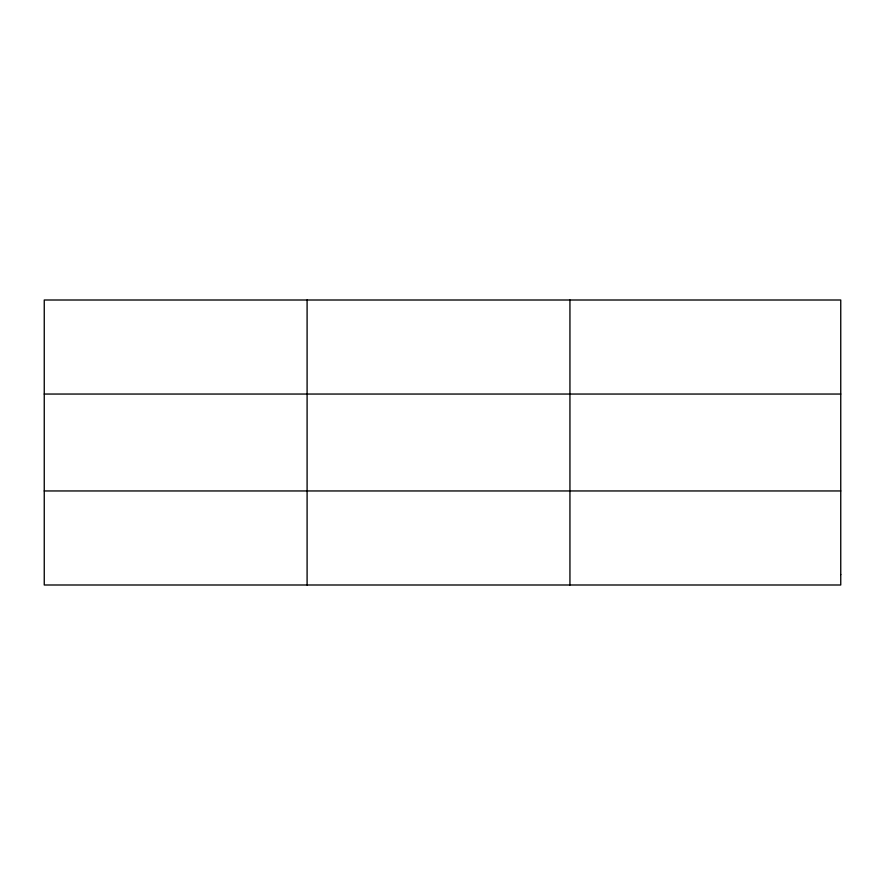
<?xml version="1.0" encoding="UTF-8"?>
<svg xmlns="http://www.w3.org/2000/svg" width="885" height="885" viewBox="0 0 885 885"><rect width="100%" height="100%" fill="white"/><g stroke="black" fill="none" stroke-linecap="round" stroke-linejoin="round"><path stroke-width="1.33" d="M307.095 584.996L307.095 300.004M569.94 584.996L569.94 300.004M44.25 394.046L840.75 394.046M44.25 490.954L840.75 490.954M840.75 574.553L840.75 584.996L44.25 584.996L44.25 300.004L840.75 300.004L840.75 574.553"/></g></svg>
